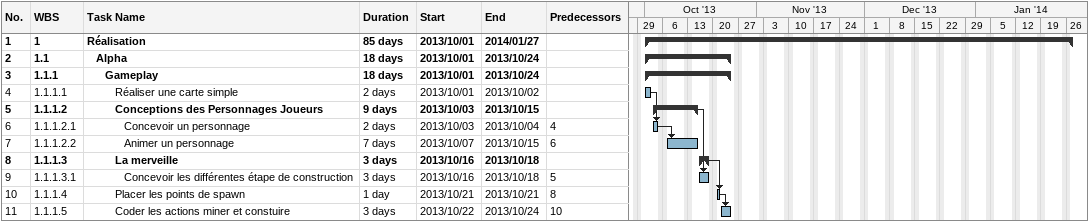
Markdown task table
| ID | WBS | Task | Duration | Start | Finish | Predecessors |
|---|---|---|---|---|---|---|
| 1 | 1 | **Réalisation** | 85d | 2013-10-01 | 2014-01-27 |  |
| 2 | 1.1 | **Alpha** | 18d | 2013-10-01 | 2013-10-24 |  |
| 3 | 1.1.1 | **Gameplay** | 18d | 2013-10-01 | 2013-10-24 |  |
| 4 | 1.1.1.1 | Réaliser une carte simple | 2d | 2013-10-01 | 2013-10-02 |  |
| 5 | 1.1.1.2 | **Conceptions des Personnages Joueurs** | 9d | 2013-10-03 | 2013-10-15 |  |
| 6 | 1.1.1.2.1 | Concevoir un personnage | 2d | 2013-10-03 | 2013-10-04 | 4 |
| 7 | 1.1.1.2.2 | Animer un personnage | 7d | 2013-10-07 | 2013-10-15 | 6 |
| 8 | 1.1.1.3 | **La merveille** | 3d | 2013-10-16 | 2013-10-18 |  |
| 9 | 1.1.1.3.1 | Concevoir les différentes étape de construction | 3d | 2013-10-16 | 2013-10-18 | 5 |
| 10 | 1.1.1.4 | Placer les points de spawn | 1d | 2013-10-21 | 2013-10-21 | 8 |
| 11 | 1.1.1.5 | Coder les actions miner et constuire | 3d | 2013-10-22 | 2013-10-24 | 10 |
